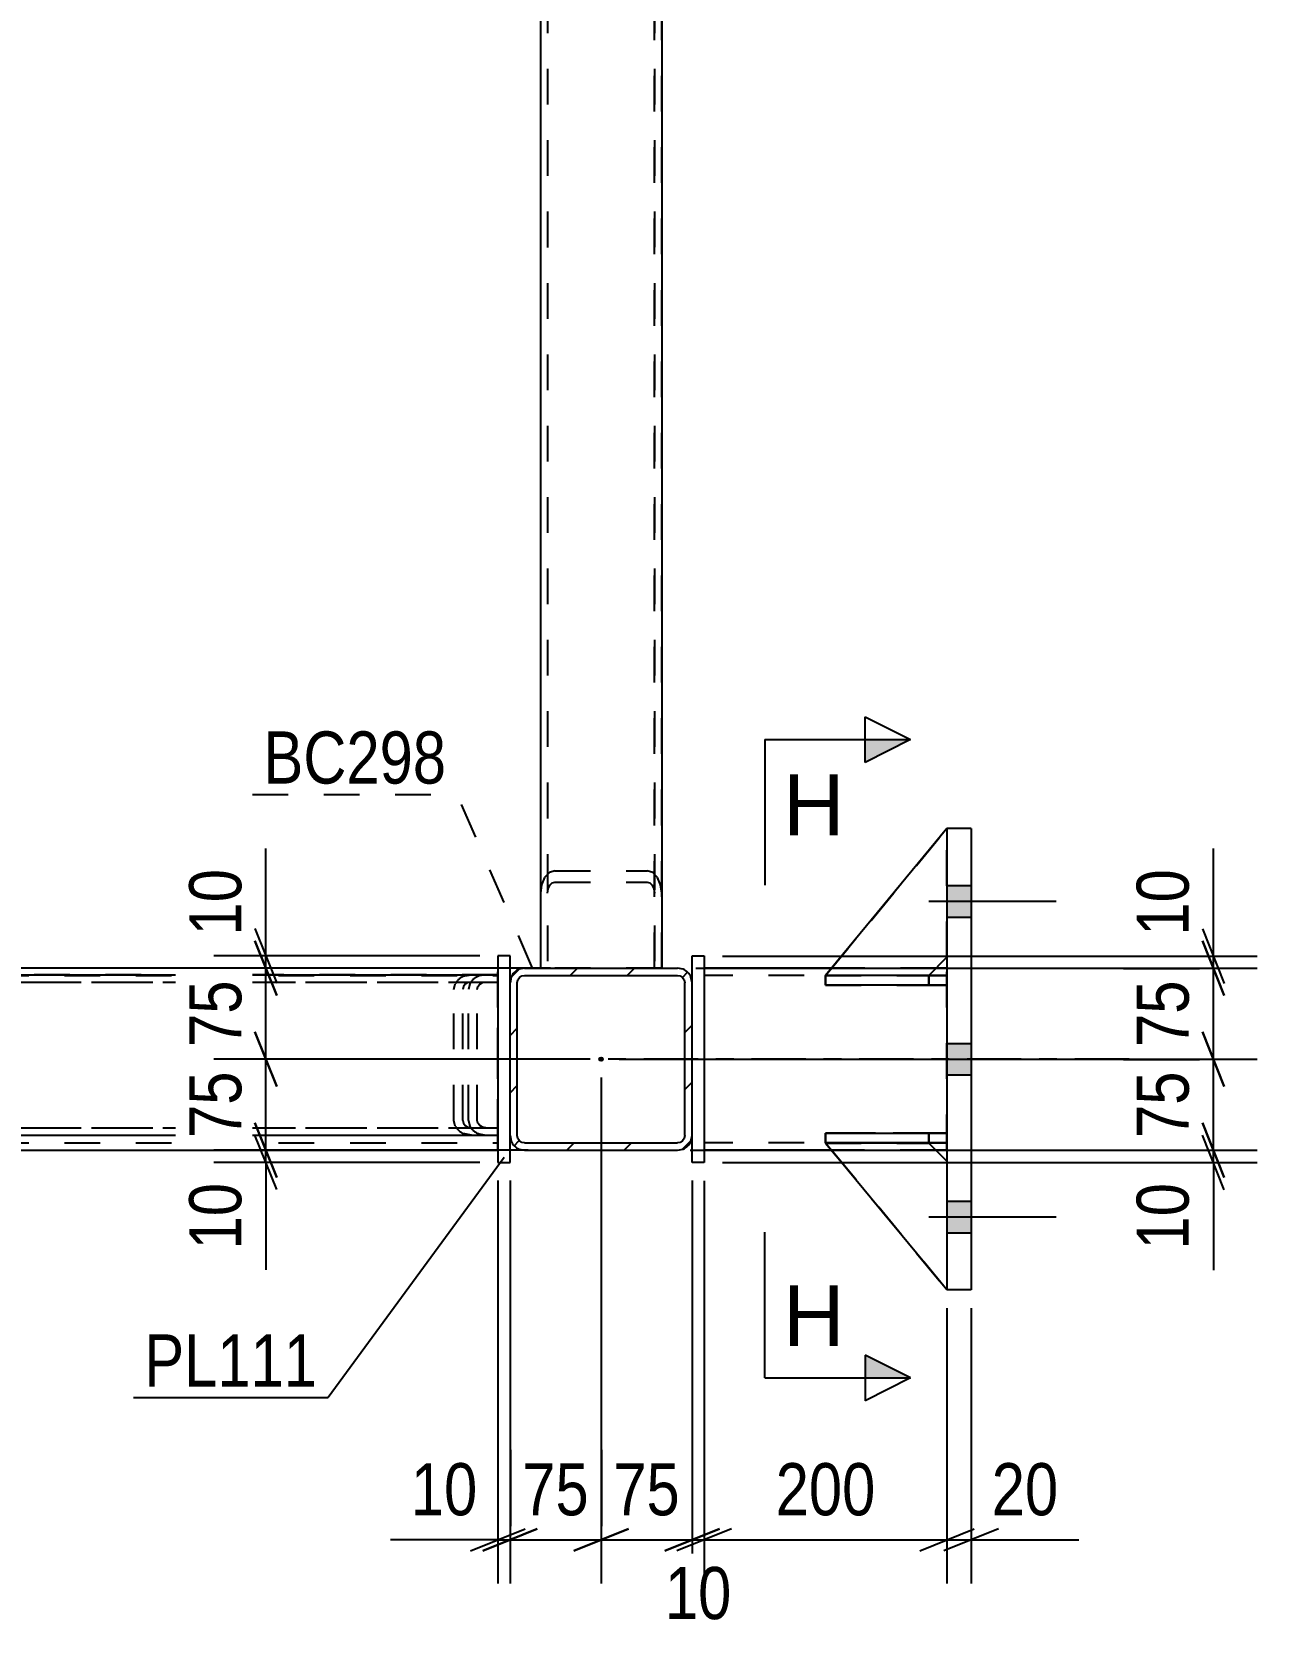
# Model space of a CAD drawing. Header units: millimetres. Extents: x -858 to 331, y -869 to -28.
# Drawn here: x 174 to 241.3, y -457.8 to -370.1 of the extents above; entities that cross this region are included whole.
import ezdxf

# ---------------------------------------------------------------- set-up
doc = ezdxf.new("R2010")
doc.units = ezdxf.units.MM
doc.linetypes.add('DXK_LINE_DOT2', pattern=[3.9198, 1.9599, -1.9599])
doc.linetypes.add('DXK_LINE_DOT3', pattern=[5.9187, 2.979, -0.9799, 0.9799, -0.9799])
doc.styles.add('Arial', font='ARIAL.TTF', dxfattribs={"height": 0.2})
doc.styles.add('Arial Narrow', font='ARIALN.TTF', dxfattribs={"height": 0.2})

# ---------------------------------------------------------------- blocks, each defined once
blk = doc.blocks.new('Part-570393797-1415 - 1375')
at = {"color": 7, "linetype": 'DXK_LINE_DOT2'}
for p, q in [((158.735, -422.098), (158.631, -422.358)), ((158.891, -421.925), (158.735, -422.098)), ((159.074, -421.864), (158.891, -421.925)), ((159.074, -421.864), (171.524, -421.864)), ((163.566, -421.925), (163.383, -421.864)), ((163.721, -422.098), (163.566, -421.925)), ((163.825, -422.358), (163.721, -422.098)), ((197.775, -421.925), (198.141, -421.864)), ((199.595, -421.864), (199.595, -430.664)), ((158.631, -422.358), (158.595, -422.664)), ((158.595, -429.864), (158.595, -422.664)), ((158.834, -422.664), (158.853, -422.511)), ((158.834, -429.864), (158.834, -422.664)), ((158.853, -422.511), (158.905, -422.381)), ((158.905, -422.381), (158.982, -422.295)), ((158.982, -422.295), (159.074, -422.264)), ((159.074, -422.264), (199.595, -422.264)), ((163.383, -422.264), (163.474, -422.295)), ((163.474, -422.295), (163.552, -422.381)), ((163.552, -422.381), (163.604, -422.511)), ((163.604, -422.511), (163.622, -422.664)), ((163.622, -429.864), (163.622, -422.664)), ((163.862, -422.664), (163.825, -422.358)), ((163.862, -429.864), (163.862, -422.664)), ((197.184, -422.664), (197.257, -422.358)), ((197.184, -429.864), (197.184, -422.664)), ((197.699, -422.511), (197.663, -422.664)), ((197.663, -429.864), (197.663, -422.664)), ((197.803, -422.381), (197.699, -422.511)), ((197.958, -422.295), (197.803, -422.381)), ((198.141, -422.264), (197.958, -422.295)), ((158.595, -429.864), (158.631, -430.17)), ((158.853, -430.017), (158.834, -429.864)), ((158.905, -430.147), (158.853, -430.017)), ((163.604, -430.017), (163.552, -430.147)), ((163.622, -429.864), (163.604, -430.017)), ((163.825, -430.17), (163.862, -429.864)), ((197.257, -430.17), (197.184, -429.864)), ((197.663, -429.864), (197.699, -430.017)), ((197.699, -430.017), (197.803, -430.147)), ((158.631, -430.17), (158.735, -430.43)), ((158.735, -430.43), (158.891, -430.603)), ((158.891, -430.603), (159.074, -430.664)), ((158.982, -430.234), (158.905, -430.147)), ((159.074, -430.264), (158.982, -430.234)), ((159.074, -430.264), (199.595, -430.264)), ((159.074, -430.664), (171.524, -430.664)), ((163.474, -430.234), (163.383, -430.264)), ((163.383, -430.664), (163.566, -430.603)), ((163.552, -430.147), (163.474, -430.234)), ((163.566, -430.603), (163.721, -430.43)), ((163.721, -430.43), (163.825, -430.17)), ((198.141, -430.664), (197.775, -430.603)), ((197.803, -430.147), (197.958, -430.234)), ((197.958, -430.234), (198.141, -430.264))]:
    blk.add_line(p, q, dxfattribs=at)
at = {"color": 2, "linetype": 'Continuous'}
for p, q in [((171.524, -421.864), (199.595, -421.864)), ((171.524, -430.664), (199.595, -430.664))]:
    blk.add_line(p, q, dxfattribs=at)
at = {"color": 7, "linetype": 'DXK_LINE_DOT2'}
for centre, start, end in [((198.047, -422.777), 107.70112, 152.05363), ((198.047, -429.751), 207.94637, 252.29889)]:
    blk.add_arc(centre, 0.895, start, end, dxfattribs=at)
blk = doc.blocks.new('Part-570393797-1407 - 1375')
at = {"color": 2, "linetype": 'Continuous'}
for p, q in [((210.261, -420.831), (210.928, -420.831)), ((210.261, -422.298), (210.261, -420.831)), ((210.928, -420.831), (210.928, -432.165)), ((210.261, -432.165), (210.261, -430.698)), ((210.928, -432.165), (210.261, -432.165))]:
    blk.add_line(p, q, dxfattribs=at)
at = {"color": 7, "linetype": 'DXK_LINE_DOT2'}
blk.add_line((210.261, -430.698), (210.261, -422.298), dxfattribs=at)
blk = doc.blocks.new('Part-570393797-1432 - 1375')
at = {"color": 2, "linetype": 'Continuous'}
for p, q in [((199.595, -421.498), (116.996, -421.498)), ((116.996, -431.437), (116.996, -431.33)), ((116.996, -431.437), (116.996, -431.498)), ((116.996, -431.498), (199.595, -431.498))]:
    blk.add_line(p, q, dxfattribs=at)
at = {"color": 7, "linetype": 'DXK_LINE_DOT2'}
for p, q in [((116.996, -431.33), (116.996, -421.498)), ((116.996, -421.898), (199.595, -421.898)), ((116.996, -421.929), (116.996, -421.898)), ((199.595, -431.498), (199.595, -421.498)), ((116.996, -431.098), (199.595, -431.098))]:
    blk.add_line(p, q, dxfattribs=at)
blk = doc.blocks.new('Part-570393797-1408 - 1375')
at = {"color": 7, "linetype": 'DXK_LINE_DOT2'}
for p, q in [((217.596, -431.098), (217.596, -430.565)), ((217.596, -430.565), (223.262, -430.565)), ((224.262, -430.565), (217.596, -430.565)), ((223.262, -431.098), (223.262, -430.565)), ((223.262, -430.565), (224.262, -430.565)), ((224.262, -431.098), (224.262, -430.565)), ((223.262, -431.098), (217.596, -431.098)), ((217.596, -431.098), (224.262, -431.098)), ((224.262, -431.098), (223.262, -431.098)), ((224.262, -431.098), (224.262, -431.098))]:
    blk.add_line(p, q, dxfattribs=at)
blk = doc.blocks.new('Part-570393797-1409 - 1375')
at = {"color": 2, "linetype": 'Continuous'}
for p, q in [((217.601, -421.898), (217.596, -421.898)), ((217.596, -421.898), (217.596, -422.431)), ((224.262, -421.898), (218.146, -421.898)), ((224.262, -421.898), (224.262, -421.898)), ((224.262, -421.898), (224.262, -422.432)), ((224.262, -422.432), (217.596, -422.431)), ((224.262, -422.432), (224.262, -422.431))]:
    blk.add_line(p, q, dxfattribs=at)
at = {"color": 7, "linetype": 'DXK_LINE_DOT2'}
for p, q in [((218.146, -421.898), (217.601, -421.898)), ((223.262, -421.898), (217.601, -421.898)), ((224.262, -421.898), (223.262, -421.898)), ((223.262, -421.898), (223.262, -422.431)), ((224.262, -421.898), (224.262, -422.431)), ((217.596, -422.431), (223.262, -422.431)), ((223.262, -422.431), (224.262, -422.431))]:
    blk.add_line(p, q, dxfattribs=at)
blk = doc.blocks.new('Part-570393797-1418 - 1375')
at = {"color": 2, "linetype": 'Continuous'}
for p, q in [((225.595, -413.831), (224.262, -413.831)), ((224.262, -413.831), (224.262, -439.165)), ((225.595, -413.831), (225.595, -439.165)), ((225.595, -439.165), (224.262, -439.165))]:
    blk.add_line(p, q, dxfattribs=at)
blk = doc.blocks.new('Part-570393797-1410 - 1375')
at = {"color": 2, "linetype": 'Continuous'}
for p, q in [((217.931, -421.498), (210.928, -421.498)), ((224.262, -421.498), (223.669, -421.498)), ((217.92, -431.498), (210.928, -431.498)), ((224.262, -431.498), (223.655, -431.498))]:
    blk.add_line(p, q, dxfattribs=at)
at = {"color": 7, "linetype": 'DXK_LINE_DOT2'}
for p, q in [((210.928, -421.498), (210.928, -431.498)), ((224.262, -421.898), (210.928, -421.898)), ((223.669, -421.498), (217.931, -421.498)), ((224.262, -431.498), (224.262, -421.498)), ((224.262, -431.098), (210.928, -431.098)), ((223.655, -431.498), (217.92, -431.498))]:
    blk.add_line(p, q, dxfattribs=at)
at = {"color": 7, "linetype": 'DXK_LINE_DOT3'}
blk.add_line((234.262, -426.498), (200.928, -426.498), dxfattribs=at)
blk = doc.blocks.new('Part-570393797-1419 - 1375')
at = {"color": 7, "linetype": 'DXK_LINE_DOT2'}
for p, q in [((217.596, -422.431), (217.596, -421.898)), ((217.596, -421.898), (223.262, -421.898)), ((224.262, -421.898), (217.596, -421.898)), ((223.262, -422.431), (223.262, -421.898)), ((223.262, -421.898), (224.262, -421.898)), ((224.262, -422.432), (224.262, -421.898)), ((223.262, -422.431), (217.596, -422.431)), ((217.596, -422.431), (224.262, -422.432)), ((224.262, -422.431), (223.262, -422.431)), ((224.262, -422.432), (224.262, -422.431))]:
    blk.add_line(p, q, dxfattribs=at)
blk = doc.blocks.new('Part-570393797-1457 - 1375')
at = {"linetype": 'Continuous'}
h = blk.add_hatch(dxfattribs=at)
h.set_pattern_fill('', scale=0.7, style=0, pattern_type=0)
h.set_pattern_definition([(45, (200.7552, -421.559), (-1.57154, 1.57154), [])])
h.paths.add_polyline_path([(201.061, -421.498), (200.755, -421.559), (200.496, -421.732), (200.322, -421.992), (200.261, -422.298), (200.261, -430.698), (200.322, -431.004), (200.496, -431.264), (200.755, -431.437), (201.061, -431.498), (209.461, -431.498), (209.767, -431.437), (210.027, -431.264), (210.2, -431.004), (210.261, -430.698), (210.261, -422.298), (210.2, -421.992), (210.027, -421.732), (209.767, -421.559), (209.461, -421.498)])
h.paths.add_polyline_path([(209.461, -421.898), (209.614, -421.929), (209.744, -422.015), (209.831, -422.145), (209.861, -422.298), (209.861, -430.698), (209.831, -430.851), (209.744, -430.981), (209.614, -431.068), (209.461, -431.098), (201.061, -431.098), (200.908, -431.068), (200.778, -430.981), (200.692, -430.851), (200.661, -430.698), (200.661, -422.298), (200.692, -422.145), (200.778, -422.015), (200.908, -421.929), (201.061, -421.898)])
blk.add_hatch(color=30, dxfattribs=at).paths.add_polyline_path([(205.261, -426.598, -1), (205.261, -426.398, -1)])
at = {"color": 2, "linetype": 'Continuous'}
for p, q in [((200.322, -421.992), (200.261, -422.298)), ((200.692, -422.145), (200.778, -422.015)), ((201.061, -421.498), (200.755, -421.559)), ((200.778, -422.015), (200.908, -421.929)), ((200.908, -421.929), (201.061, -421.898)), ((201.061, -421.498), (201.061, -421.498)), ((201.061, -421.498), (209.461, -421.498)), ((201.061, -421.898), (201.061, -421.898)), ((201.061, -421.898), (209.461, -421.898)), ((209.461, -421.498), (209.461, -421.498)), ((209.767, -421.559), (209.461, -421.498)), ((209.461, -421.898), (209.461, -421.898)), ((209.461, -421.898), (209.614, -421.929)), ((209.614, -421.929), (209.744, -422.015)), ((209.744, -422.015), (209.831, -422.145)), ((210.261, -422.298), (210.2, -421.992)), ((200.261, -422.298), (200.261, -422.298)), ((200.261, -430.698), (200.261, -422.298)), ((200.661, -422.298), (200.692, -422.145)), ((200.661, -422.298), (200.661, -422.298)), ((200.661, -430.698), (200.661, -422.298)), ((209.831, -422.145), (209.861, -422.298)), ((209.861, -422.298), (209.861, -422.298)), ((209.861, -430.698), (209.861, -422.298)), ((210.261, -422.298), (210.261, -422.298)), ((210.261, -430.698), (210.261, -422.298)), ((200.261, -430.698), (200.261, -430.698)), ((200.261, -430.698), (200.322, -431.004)), ((200.661, -430.698), (200.661, -430.698)), ((200.692, -430.851), (200.661, -430.698)), ((200.778, -430.981), (200.692, -430.851)), ((209.831, -430.851), (209.744, -430.981)), ((209.861, -430.698), (209.831, -430.851)), ((209.861, -430.698), (209.861, -430.698)), ((210.2, -431.004), (210.261, -430.698)), ((210.261, -430.698), (210.261, -430.698)), ((200.755, -431.437), (201.061, -431.498)), ((200.908, -431.068), (200.778, -430.981)), ((201.061, -431.098), (200.908, -431.068)), ((201.061, -431.098), (201.061, -431.098)), ((201.061, -431.098), (209.461, -431.098)), ((201.061, -431.498), (201.061, -431.498)), ((201.061, -431.498), (209.461, -431.498)), ((209.614, -431.068), (209.461, -431.098)), ((209.461, -431.098), (209.461, -431.098)), ((209.461, -431.498), (209.767, -431.437)), ((209.461, -431.498), (209.461, -431.498)), ((209.744, -430.981), (209.614, -431.068))]:
    blk.add_line(p, q, dxfattribs=at)
at = {"color": 30, "linetype": 'DXK_LINE_DOT3'}
blk.add_line((205.261, -426.498), (205.261, -426.498), dxfattribs=at)
at = {"color": 30, "linetype": 'Continuous'}
blk.add_circle((205.261, -426.498), 0.1, dxfattribs=at)
at = {"color": 2, "linetype": 'Continuous'}
for centre, start, end in [((201.061, -422.298), 112.5, 157.5), ((209.461, -422.298), 22.5, 67.5), ((201.061, -430.698), 202.5, 247.5), ((209.461, -430.698), 292.5, 337.5)]:
    blk.add_arc(centre, 0.8, start, end, dxfattribs=at)
blk = doc.blocks.new('Part-570393797-1517 - 1375')
at = {"color": 7, "linetype": 'DXK_LINE_DOT2'}
for p, q in [((202.328, -223.165), (202.328, -421.498)), ((208.195, -421.498), (208.195, -223.165)), ((208.595, -421.498), (201.928, -421.498))]:
    blk.add_line(p, q, dxfattribs=at)
at = {"color": 2, "linetype": 'Continuous'}
for p, q in [((201.928, -250.56), (201.928, -421.498)), ((208.595, -250.56), (208.595, -421.498))]:
    blk.add_line(p, q, dxfattribs=at)
blk = doc.blocks.new('Part-570393797-1565 - 1375')
at = {"color": 7, "linetype": 'DXK_LINE_DOT2'}
for p, q in [((201.928, -223.164), (201.928, -421.498)), ((202.328, -223.164), (202.328, -421.498)), ((208.195, -223.164), (208.195, -421.498)), ((208.595, -421.498), (208.595, -223.164)), ((202.162, -416.516), (201.989, -416.916)), ((202.422, -416.249), (202.162, -416.516)), ((202.728, -416.155), (202.422, -416.249)), ((202.445, -416.952), (202.575, -416.818)), ((202.575, -416.818), (202.728, -416.771)), ((202.728, -416.155), (207.795, -416.155)), ((202.728, -416.771), (207.795, -416.771)), ((208.101, -416.249), (207.795, -416.155)), ((207.795, -416.771), (207.948, -416.818)), ((207.948, -416.818), (208.078, -416.952)), ((208.36, -416.516), (208.101, -416.249)), ((208.534, -416.916), (208.36, -416.516)), ((201.989, -416.916), (201.928, -417.387)), ((202.328, -417.387), (202.358, -417.152)), ((202.358, -417.152), (202.445, -416.952)), ((208.078, -416.952), (208.164, -417.152)), ((208.164, -417.152), (208.195, -417.387)), ((208.595, -417.387), (208.534, -416.916)), ((201.928, -421.498), (208.595, -421.498))]:
    blk.add_line(p, q, dxfattribs=at)
blk = doc.blocks.new('Part-570393797-1869 - 1375')
at = {"color": 2, "linetype": 'Continuous'}
for p, q in [((224.262, -413.832), (217.595, -421.905)), ((223.269, -421.898), (224.262, -420.905)), ((218.146, -421.905), (217.595, -421.905)), ((217.595, -421.905), (217.595, -421.905))]:
    blk.add_line(p, q, dxfattribs=at)
at = {"color": 7, "linetype": 'DXK_LINE_DOT2'}
for p, q in [((217.595, -421.905), (224.262, -413.832)), ((224.262, -420.905), (224.262, -413.832)), ((223.262, -421.905), (224.262, -420.905)), ((223.262, -421.905), (217.595, -421.905)), ((223.262, -421.905), (218.146, -421.905)), ((223.262, -421.905), (223.269, -421.898)), ((223.262, -421.905), (223.262, -421.905))]:
    blk.add_line(p, q, dxfattribs=at)
blk = doc.blocks.new('Part-570393797-1606 - 1375')
at = {"color": 7, "linetype": 'DXK_LINE_DOT2'}
for p, q in [((199.595, -421.864), (153.758, -421.864)), ((162.376, -421.864), (171.522, -421.864)), ((198.94, -421.864), (198.574, -421.925)), ((199.595, -430.664), (199.595, -421.864)), ((153.758, -422.264), (199.595, -422.264)), ((198.056, -422.358), (197.983, -422.664)), ((197.983, -429.864), (197.983, -422.664)), ((198.461, -422.664), (198.498, -422.511)), ((198.461, -429.864), (198.461, -422.664)), ((198.498, -422.511), (198.602, -422.381)), ((198.602, -422.381), (198.757, -422.294)), ((198.757, -422.294), (198.94, -422.264)), ((197.983, -429.864), (198.056, -430.17)), ((198.498, -430.017), (198.461, -429.864)), ((198.602, -430.147), (198.498, -430.017)), ((153.758, -430.264), (199.595, -430.264)), ((153.758, -430.664), (162.904, -430.664)), ((162.376, -430.664), (199.595, -430.664)), ((198.574, -430.603), (198.94, -430.664)), ((198.757, -430.233), (198.602, -430.147)), ((198.94, -430.264), (198.757, -430.233))]:
    blk.add_line(p, q, dxfattribs=at)
for centre, start, end in [((198.846, -422.777), 107.70112, 152.05363), ((198.846, -429.751), 207.94637, 252.29889)]:
    blk.add_arc(centre, 0.895, start, end, dxfattribs=at)
blk = doc.blocks.new('Part-570393797-1868 - 1375')
at = {"color": 7, "linetype": 'DXK_LINE_DOT2'}
for p, q in [((224.262, -413.832), (217.595, -421.905)), ((217.595, -421.905), (224.262, -413.832)), ((224.262, -420.905), (224.262, -413.832)), ((223.262, -421.905), (224.262, -420.905)), ((224.262, -420.905), (223.262, -421.905)), ((217.595, -421.905), (223.262, -421.905)), ((217.595, -421.905), (217.595, -421.905)), ((223.262, -421.905), (217.595, -421.905)), ((223.262, -421.905), (223.262, -421.905))]:
    blk.add_line(p, q, dxfattribs=at)
blk = doc.blocks.new('Part-570393797-1878 - 1375')
at = {"color": 7, "linetype": 'DXK_LINE_DOT2'}
for p, q in [((217.595, -431.105), (223.262, -431.105)), ((224.262, -439.165), (217.595, -431.105)), ((217.595, -431.105), (217.595, -431.105)), ((223.262, -431.105), (217.595, -431.105)), ((217.595, -431.105), (224.262, -439.165)), ((223.262, -431.105), (224.262, -432.105)), ((223.262, -431.105), (223.262, -431.105)), ((224.262, -432.105), (223.262, -431.105)), ((224.262, -432.105), (224.262, -439.165))]:
    blk.add_line(p, q, dxfattribs=at)
blk = doc.blocks.new('Part-570393797-1879 - 1375')
at = {"color": 2, "linetype": 'Continuous'}
for p, q in [((217.595, -431.105), (217.595, -431.105)), ((223.262, -431.105), (217.595, -431.105)), ((224.262, -439.165), (217.595, -431.105)), ((223.262, -431.105), (223.262, -431.105)), ((223.262, -431.105), (224.262, -432.105))]:
    blk.add_line(p, q, dxfattribs=at)
at = {"color": 7, "linetype": 'DXK_LINE_DOT2'}
for p, q in [((217.595, -431.105), (223.262, -431.105)), ((224.262, -439.165), (217.595, -431.105)), ((223.262, -431.105), (224.262, -432.105)), ((224.262, -432.105), (224.262, -439.165))]:
    blk.add_line(p, q, dxfattribs=at)
blk = doc.blocks.new('Bolt-570393797-1891 - 1375')
at = {"linetype": 'Continuous'}
for points in [[(225.595, -418.698), (225.595, -416.965), (224.262, -416.965), (224.262, -418.698)], [(225.595, -418.698), (225.595, -416.965), (224.262, -416.965), (224.262, -418.698)], [(225.595, -418.698), (225.595, -416.965), (224.262, -416.965), (224.262, -418.698)], [(225.595, -427.365), (225.595, -425.631), (224.262, -425.631), (224.262, -427.365)], [(225.595, -427.365), (225.595, -425.631), (224.262, -425.631), (224.262, -427.365)], [(225.595, -436.031), (225.595, -434.298), (224.262, -434.298), (224.262, -436.031)], [(225.595, -436.031), (225.595, -434.298), (224.262, -434.298), (224.262, -436.031)], [(225.595, -436.031), (225.595, -434.298), (224.262, -434.298), (224.262, -436.031)]]:
    blk.add_hatch(color=1, dxfattribs=at).paths.add_polyline_path(points)
at = {"color": 1, "linetype": 'Continuous'}
for p, q in [((224.262, -416.965), (225.595, -416.965)), ((224.262, -416.965), (225.595, -416.965)), ((224.262, -416.965), (225.595, -416.965)), ((223.262, -417.831), (230.262, -417.831)), ((223.262, -417.831), (230.262, -417.831)), ((223.262, -417.831), (230.262, -417.831)), ((224.262, -418.698), (225.595, -418.698)), ((224.262, -418.698), (225.595, -418.698)), ((224.262, -418.698), (225.595, -418.698)), ((224.262, -425.631), (225.595, -425.631)), ((224.262, -425.631), (225.595, -425.631)), ((223.262, -426.498), (230.262, -426.498)), ((223.262, -426.498), (230.262, -426.498)), ((224.262, -427.365), (225.595, -427.365)), ((224.262, -427.365), (225.595, -427.365)), ((224.262, -434.298), (225.595, -434.298)), ((224.262, -434.298), (225.595, -434.298)), ((224.262, -434.298), (225.595, -434.298)), ((223.262, -435.165), (230.262, -435.165)), ((223.262, -435.165), (230.262, -435.165)), ((223.262, -435.165), (230.262, -435.165)), ((224.262, -436.031), (225.595, -436.031)), ((224.262, -436.031), (225.595, -436.031)), ((224.262, -436.031), (225.595, -436.031))]:
    blk.add_line(p, q, dxfattribs=at)
blk = doc.blocks.new('Part-570393797-1924 - 1375')
at = {"color": 2, "linetype": 'Continuous'}
for p, q in [((200.261, -420.831), (199.595, -420.831)), ((199.595, -420.831), (199.595, -432.165)), ((200.261, -422.298), (200.261, -420.831)), ((200.261, -432.165), (200.261, -430.698)), ((199.595, -432.165), (200.261, -432.165))]:
    blk.add_line(p, q, dxfattribs=at)
at = {"color": 7, "linetype": 'DXK_LINE_DOT2'}
blk.add_line((200.261, -430.698), (200.261, -422.298), dxfattribs=at)
blk = doc.blocks.new('Part-570393797-1938 - 1375')
at = {"color": 2, "linetype": 'Continuous'}
for p, q in [((217.596, -430.565), (224.262, -430.565)), ((217.596, -430.565), (217.596, -431.098)), ((224.262, -430.565), (224.262, -430.565)), ((224.262, -430.565), (224.262, -431.098)), ((224.262, -431.098), (217.596, -431.098)), ((224.262, -431.098), (224.262, -431.098))]:
    blk.add_line(p, q, dxfattribs=at)
at = {"color": 7, "linetype": 'DXK_LINE_DOT2'}
for p, q in [((223.262, -430.565), (217.596, -430.565)), ((224.262, -430.565), (223.262, -430.565)), ((223.262, -430.565), (223.262, -431.098)), ((224.262, -430.565), (224.262, -431.098)), ((217.596, -431.098), (223.262, -431.098)), ((223.262, -431.098), (224.262, -431.098))]:
    blk.add_line(p, q, dxfattribs=at)
blk = doc.blocks.new('StraightDimension-570393797-2363 - 1375')
at = {"color": 7, "linetype": 'Continuous'}
for p, q in [((224.262, -440.171), (224.262, -455.298)), ((225.595, -440.171), (225.595, -455.298)), ((222.762, -453.498), (225.762, -452.298)), ((227.095, -452.298), (224.095, -453.498)), ((224.262, -452.898), (225.595, -452.898)), ((225.595, -452.898), (231.502, -452.898)), ((225.595, -452.898), (231.502, -452.898))]:
    blk.add_line(p, q, dxfattribs=at)
at = {"color": 0}
blk.add_wipeout([(230.977, -452.148), (230.977, -447.948), (226.12, -447.948), (226.12, -452.148)], dxfattribs=at)
at = {"color": 3, "style": 'Arial Narrow'}
blk.add_text('20', height=2.8633, dxfattribs=at).set_placement((226.72, -451.548))
blk = doc.blocks.new('StraightDimension-570393797-2300 - 1375')
at = {"color": 7, "linetype": 'Continuous'}
for p, q in [((205.261, -427.498), (205.261, -455.298)), ((210.261, -433.165), (210.261, -455.298)), ((203.761, -453.498), (206.761, -452.298)), ((211.761, -452.298), (208.761, -453.498)), ((205.261, -452.898), (210.261, -452.898))]:
    blk.add_line(p, q, dxfattribs=at)
at = {"color": 0}
blk.add_wipeout([(210.189, -452.148), (210.189, -447.948), (205.333, -447.948), (205.333, -452.148)], dxfattribs=at)
at = {"color": 3, "style": 'Arial Narrow'}
blk.add_text('75', height=2.8633, dxfattribs=at).set_placement((205.933, -451.548))
blk = doc.blocks.new('StraightDimension-570393797-2131 - 1375')
at = {"color": 7, "linetype": 'Continuous'}
for p, q in [((186.851, -420.831), (186.851, -414.925)), ((186.851, -420.831), (186.851, -414.925)), ((186.251, -419.331), (187.451, -422.331)), ((187.451, -422.998), (186.251, -419.998)), ((198.595, -420.831), (184.001, -420.831)), ((186.851, -421.498), (186.851, -420.831)), ((202.482, -421.498), (184.001, -421.498))]:
    blk.add_line(p, q, dxfattribs=at)
at = {"color": 0}
blk.add_wipeout([(186.101, -415.45), (181.901, -415.45), (181.901, -420.306), (186.101, -420.306)], dxfattribs=at)
at = {"color": 3, "style": 'Arial Narrow'}
blk.add_text('10', height=2.8633, rotation=90.00021, dxfattribs=at).set_placement((185.501, -419.706))
blk = doc.blocks.new('StraightDimension-570393797-2142 - 1375')
at = {"color": 7, "linetype": 'Continuous'}
for p, q in [((186.251, -419.998), (187.451, -422.998)), ((202.482, -421.498), (184.001, -421.498)), ((186.851, -426.498), (186.851, -421.498)), ((187.451, -427.998), (186.251, -424.998)), ((204.261, -426.498), (184.001, -426.498))]:
    blk.add_line(p, q, dxfattribs=at)
at = {"color": 0}
blk.add_wipeout([(186.101, -421.57), (181.901, -421.57), (181.901, -426.426), (186.101, -426.426)], dxfattribs=at)
at = {"color": 3, "style": 'Arial Narrow'}
blk.add_text('75', height=2.8633, rotation=90.00021, dxfattribs=at).set_placement((185.501, -425.826))
blk = doc.blocks.new('StraightDimension-570393797-2160 - 1375')
at = {"color": 7, "linetype": 'Continuous'}
for p, q in [((186.251, -424.998), (187.451, -427.998)), ((204.261, -426.498), (184.001, -426.498)), ((186.851, -431.498), (186.851, -426.498)), ((187.451, -432.998), (186.251, -429.998)), ((201.254, -431.498), (184.001, -431.498))]:
    blk.add_line(p, q, dxfattribs=at)
at = {"color": 0}
blk.add_wipeout([(186.101, -426.57), (181.901, -426.57), (181.901, -431.426), (186.101, -431.426)], dxfattribs=at)
at = {"color": 3, "style": 'Arial Narrow'}
blk.add_text('75', height=2.8633, rotation=90.00021, dxfattribs=at).set_placement((185.501, -430.826))
blk = doc.blocks.new('StraightDimension-570393797-2177 - 1375')
at = {"color": 7, "linetype": 'Continuous'}
for p, q in [((186.251, -429.998), (187.451, -432.998)), ((187.451, -433.665), (186.251, -430.665)), ((201.254, -431.498), (184.001, -431.498)), ((186.851, -432.165), (186.851, -431.498)), ((198.595, -432.165), (184.001, -432.165)), ((186.851, -432.165), (186.851, -438.071)), ((186.851, -432.165), (186.851, -438.071))]:
    blk.add_line(p, q, dxfattribs=at)
at = {"color": 0}
blk.add_wipeout([(186.101, -432.69), (181.901, -432.69), (181.901, -437.546), (186.101, -437.546)], dxfattribs=at)
at = {"color": 3, "style": 'Arial Narrow'}
blk.add_text('10', height=2.8633, rotation=90.00021, dxfattribs=at).set_placement((185.501, -436.946))
blk = doc.blocks.new('StraightDimension-570393797-2188 - 1375')
at = {"color": 7, "linetype": 'Continuous'}
for p, q in [((238.293, -429.998), (239.493, -432.998)), ((239.493, -433.671), (238.293, -430.671)), ((210.157, -431.498), (241.293, -431.498)), ((238.893, -432.171), (238.893, -431.498)), ((211.928, -432.171), (241.293, -432.171)), ((238.893, -432.171), (238.893, -438.077)), ((238.893, -432.171), (238.893, -438.077))]:
    blk.add_line(p, q, dxfattribs=at)
at = {"color": 0}
blk.add_wipeout([(238.143, -432.696), (233.943, -432.696), (233.943, -437.552), (238.143, -437.552)], dxfattribs=at)
at = {"color": 3, "style": 'Arial Narrow'}
blk.add_text('10', height=2.8633, rotation=90.00021, dxfattribs=at).set_placement((237.543, -436.952))
blk = doc.blocks.new('StraightDimension-570393797-2195 - 1375')
at = {"color": 7, "linetype": 'Continuous'}
for p, q in [((238.293, -424.998), (239.493, -427.998)), ((206.261, -426.498), (241.293, -426.498)), ((238.893, -431.498), (238.893, -426.498)), ((239.493, -432.998), (238.293, -429.998)), ((210.157, -431.498), (241.293, -431.498))]:
    blk.add_line(p, q, dxfattribs=at)
at = {"color": 0}
blk.add_wipeout([(238.143, -426.57), (233.943, -426.57), (233.943, -431.426), (238.143, -431.426)], dxfattribs=at)
at = {"color": 3, "style": 'Arial Narrow'}
blk.add_text('75', height=2.8633, rotation=90.00021, dxfattribs=at).set_placement((237.543, -430.826))
blk = doc.blocks.new('StraightDimension-570393797-2209 - 1375')
at = {"color": 7, "linetype": 'Continuous'}
for p, q in [((238.293, -419.998), (239.493, -422.998)), ((210.461, -421.498), (241.293, -421.498)), ((238.893, -426.498), (238.893, -421.498)), ((239.493, -427.998), (238.293, -424.998)), ((206.261, -426.498), (241.293, -426.498))]:
    blk.add_line(p, q, dxfattribs=at)
at = {"color": 0}
blk.add_wipeout([(238.143, -421.57), (233.943, -421.57), (233.943, -426.426), (238.143, -426.426)], dxfattribs=at)
at = {"color": 3, "style": 'Arial Narrow'}
blk.add_text('75', height=2.8633, rotation=90.00021, dxfattribs=at).set_placement((237.543, -425.826))
blk = doc.blocks.new('StraightDimension-570393797-2223 - 1375')
at = {"color": 7, "linetype": 'Continuous'}
for p, q in [((238.893, -420.838), (238.893, -414.931)), ((238.893, -420.838), (238.893, -414.931)), ((238.293, -419.338), (239.493, -422.338)), ((239.493, -422.998), (238.293, -419.998)), ((211.928, -420.838), (241.293, -420.838)), ((238.893, -421.498), (238.893, -420.838)), ((210.461, -421.498), (241.293, -421.498))]:
    blk.add_line(p, q, dxfattribs=at)
at = {"color": 0}
blk.add_wipeout([(238.143, -415.456), (233.943, -415.456), (233.943, -420.313), (238.143, -420.313)], dxfattribs=at)
at = {"color": 3, "style": 'Arial Narrow'}
blk.add_text('10', height=2.8633, rotation=90.00021, dxfattribs=at).set_placement((237.543, -419.713))
blk = doc.blocks.new('StraightDimension-570393797-2322 - 1375')
at = {"color": 7, "linetype": 'Continuous'}
for p, q in [((205.261, -427.498), (205.261, -455.298)), ((200.261, -433.165), (200.261, -455.298)), ((198.761, -453.498), (201.761, -452.298)), ((206.761, -452.298), (203.761, -453.498)), ((200.261, -452.898), (205.261, -452.898))]:
    blk.add_line(p, q, dxfattribs=at)
at = {"color": 0}
blk.add_wipeout([(205.189, -452.148), (205.189, -447.948), (200.333, -447.948), (200.333, -452.148)], dxfattribs=at)
at = {"color": 3, "style": 'Arial Narrow'}
blk.add_text('75', height=2.8633, dxfattribs=at).set_placement((200.933, -451.548))
blk = doc.blocks.new('StraightDimension-570393797-2339 - 1375')
at = {"color": 7, "linetype": 'Continuous'}
for p, q in [((210.261, -433.165), (210.261, -455.748)), ((210.928, -433.171), (210.928, -455.748)), ((208.761, -453.498), (211.761, -452.298)), ((212.428, -452.298), (209.428, -453.498)), ((210.261, -452.898), (210.928, -452.898))]:
    blk.add_line(p, q, dxfattribs=at)
at = {"color": 0}
blk.add_wipeout([(213.023, -457.848), (213.023, -453.648), (208.167, -453.648), (208.167, -457.848)], dxfattribs=at)
at = {"color": 3, "style": 'Arial Narrow'}
blk.add_text('10', height=2.8633, dxfattribs=at).set_placement((208.767, -457.248))
blk = doc.blocks.new('StraightDimension-570393797-2356 - 1375')
at = {"color": 7, "linetype": 'Continuous'}
for p, q in [((210.928, -433.171), (210.928, -455.298)), ((224.262, -440.171), (224.262, -455.298)), ((212.428, -452.298), (209.428, -453.498)), ((222.762, -453.498), (225.762, -452.298)), ((210.928, -452.898), (224.262, -452.898))]:
    blk.add_line(p, q, dxfattribs=at)
at = {"color": 0}
blk.add_wipeout([(220.937, -452.148), (220.937, -447.948), (214.253, -447.948), (214.253, -452.148)], dxfattribs=at)
at = {"color": 3, "style": 'Arial Narrow'}
blk.add_text('200', height=2.8633, dxfattribs=at).set_placement((214.853, -451.548))
blk = doc.blocks.new('StraightDimension-570393797-2370 - 1375')
at = {"color": 7, "linetype": 'Continuous'}
for p, q in [((199.595, -433.165), (199.595, -455.298)), ((200.261, -433.165), (200.261, -455.298)), ((198.095, -453.498), (201.095, -452.298)), ((201.761, -452.298), (198.761, -453.498)), ((199.595, -452.898), (193.688, -452.898)), ((199.595, -452.898), (193.688, -452.898)), ((199.595, -452.898), (200.261, -452.898))]:
    blk.add_line(p, q, dxfattribs=at)
at = {"color": 0}
blk.add_wipeout([(199.07, -452.148), (199.07, -447.948), (194.213, -447.948), (194.213, -452.148)], dxfattribs=at)
at = {"color": 3, "style": 'Arial Narrow'}
blk.add_text('10', height=2.8633, dxfattribs=at).set_placement((194.813, -451.548))
blk = doc.blocks.new('Mark-570393797-1452 - 1375')
at = {"color": 30, "linetype": 'DXK_LINE_DOT2'}
for p in [(186.121, -411.964), (201.498, -421.498)]:
    blk.add_line(p, (197.369, -411.964), dxfattribs=at)
at = {"color": 0}
blk.add_wipeout([(196.769, -411.364), (196.769, -408.364), (186.721, -408.364), (186.721, -411.364)], dxfattribs=at)
blk.add_wipeout([(196.769, -411.364), (196.769, -408.364), (186.721, -408.364), (186.721, -411.364)], dxfattribs=at)
at = {"color": 3, "style": 'Arial Narrow'}
blk.add_text('BC298', height=2.8633, dxfattribs=at).set_placement((186.721, -411.364))
blk = doc.blocks.new('Mark-570393797-1920 - 1375')
at = {"color": 30, "linetype": 'Continuous'}
for p in [(199.937, -431.892), (179.576, -445.079)]:
    blk.add_line(p, (190.279, -445.079), dxfattribs=at)
at = {"color": 0}
blk.add_wipeout([(189.679, -444.479), (189.679, -441.479), (180.176, -441.479), (180.176, -444.479)], dxfattribs=at)
blk.add_wipeout([(189.679, -444.479), (189.679, -441.479), (180.176, -441.479), (180.176, -444.479)], dxfattribs=at)
at = {"color": 3, "style": 'Arial Narrow'}
blk.add_text('PL111', height=2.8633, dxfattribs=at).set_placement((180.176, -444.479))
blk = doc.blocks.new('SectionMark-570393797-2623 - 1375')
at = {"linetype": 'Continuous'}
for points in [[(219.762, -410.198), (219.762, -408.948), (222.262, -408.948)], [(219.762, -444.003), (219.762, -442.753), (222.262, -444.003)]]:
    blk.add_hatch(color=6, dxfattribs=at).paths.add_polyline_path(points)
at = {"color": 6, "linetype": 'Continuous'}
for p, q in [((219.762, -410.198), (219.762, -407.698)), ((219.762, -407.698), (222.262, -408.948)), ((214.262, -408.948), (214.262, -416.948)), ((214.262, -408.948), (222.262, -408.948)), ((222.262, -408.948), (219.762, -410.198)), ((214.262, -444.003), (214.262, -436.003)), ((222.262, -444.003), (219.762, -442.753)), ((219.762, -442.753), (219.762, -445.253)), ((214.262, -444.003), (222.262, -444.003)), ((222.262, -444.003), (219.762, -445.253))]:
    blk.add_line(p, q, dxfattribs=at)
at = {"color": 0, "linetype": 'Continuous'}
for points in [[(218.632, -414.198), (218.632, -410.698), (215.262, -410.698), (215.262, -414.198)], [(218.632, -442.253), (218.632, -438.753), (215.262, -438.753), (215.262, -442.253)]]:
    blk.add_wipeout(points, dxfattribs=at)
at = {"color": 3, "linetype": 'Continuous', "style": 'Arial'}
for p in [(215.262, -414.198), (215.262, -442.253)]:
    blk.add_text('H', height=3.343, dxfattribs=at).set_placement(p)

msp = doc.modelspace()

# ---------------------------------------------------------------- block references
for name in ['Part-570393797-1565 - 1375', 'Part-570393797-1517 - 1375', 'Part-570393797-1869 - 1375', 'Part-570393797-1868 - 1375', 'Part-570393797-1418 - 1375', 'Bolt-570393797-1891 - 1375', 'Part-570393797-1924 - 1375', 'Part-570393797-1407 - 1375', 'Part-570393797-1432 - 1375', 'Part-570393797-1606 - 1375', 'Part-570393797-1415 - 1375', 'Part-570393797-1457 - 1375', 'Part-570393797-1410 - 1375', 'Part-570393797-1409 - 1375', 'Part-570393797-1419 - 1375', 'Part-570393797-1408 - 1375', 'Part-570393797-1938 - 1375', 'Part-570393797-1878 - 1375', 'Part-570393797-1879 - 1375', 'StraightDimension-570393797-2363 - 1375']:
    msp.add_blockref(name, (0, 0))

# ---------------------------------------------------------------- next in the draw order: block references
for name in ['StraightDimension-570393797-2131 - 1375', 'StraightDimension-570393797-2300 - 1375']:
    msp.add_blockref(name, (0, 0))

# ---------------------------------------------------------------- next in the draw order: block references
for name in ['StraightDimension-570393797-2142 - 1375', 'StraightDimension-570393797-2188 - 1375']:
    msp.add_blockref(name, (0, 0))

# ---------------------------------------------------------------- next in the draw order: block references
for name in ['Mark-570393797-1452 - 1375', 'StraightDimension-570393797-2160 - 1375', 'StraightDimension-570393797-2195 - 1375']:
    msp.add_blockref(name, (0, 0))

# ---------------------------------------------------------------- next in the draw order: block references
for name in ['StraightDimension-570393797-2209 - 1375', 'StraightDimension-570393797-2177 - 1375', 'StraightDimension-570393797-2339 - 1375']:
    msp.add_blockref(name, (0, 0))

# ---------------------------------------------------------------- next in the draw order: block references
for name in ['StraightDimension-570393797-2223 - 1375', 'StraightDimension-570393797-2322 - 1375', 'StraightDimension-570393797-2356 - 1375']:
    msp.add_blockref(name, (0, 0))

# ---------------------------------------------------------------- next in the draw order: block references
for name in ['SectionMark-570393797-2623 - 1375', 'StraightDimension-570393797-2370 - 1375']:
    msp.add_blockref(name, (0, 0))

# ---------------------------------------------------------------- next in the draw order: block references
msp.add_blockref('Mark-570393797-1920 - 1375', (0, 0))

doc.saveas('drawing.dxf')
